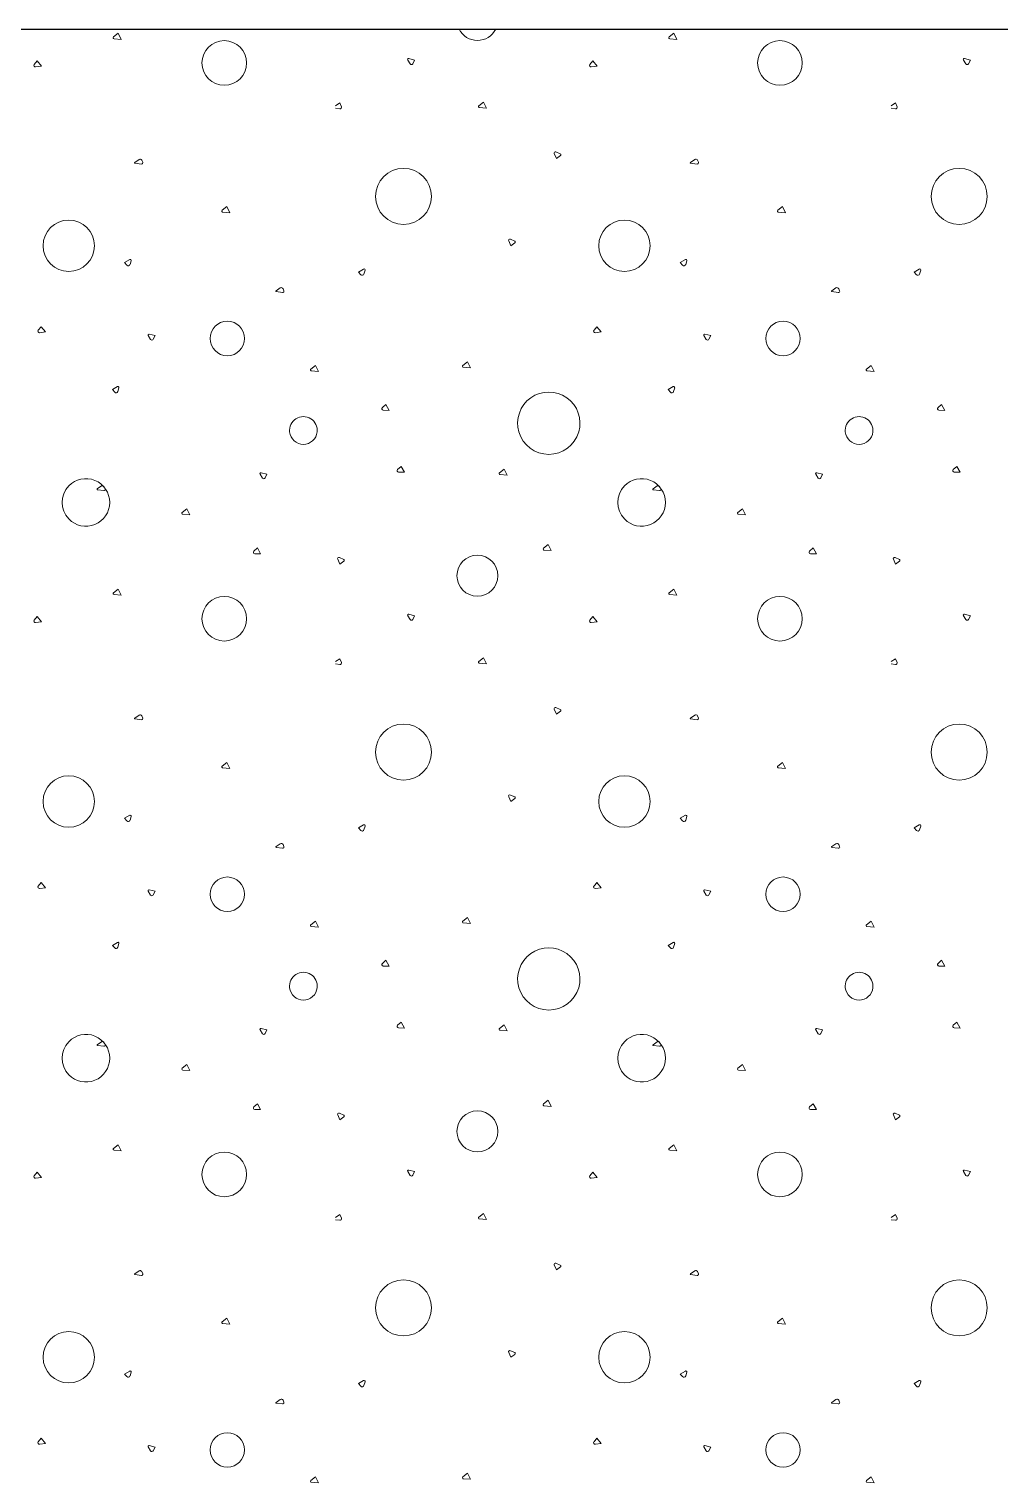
# Model space of a CAD drawing. Header units: millimetres. Extents: x 15 to 2176, y 3 to 641.
# Drawn here: x 1290.61 to 1318.56, y 46.22 to 88.07 of the extents above; entities that cross this region are included whole.
import ezdxf
from ezdxf.xclip import XClip

# ---------------------------------------------------------------- set-up
doc = ezdxf.new("R2010")
doc.units = ezdxf.units.MM
doc.header["$MEASUREMENT"] = 0
doc.header["$XCLIPFRAME"] = 0
doc.layers.add('A--------P-', color=7, linetype='Continuous')
doc.layers.add('A-01SF-----', color=7, linetype='Continuous')
doc.layers.add('A-L-10--EF-', color=4, linetype='Continuous', lineweight=0)

# ---------------------------------------------------------------- blocks, each defined once
blk = doc.blocks.new('*X8')
at = {"layer": 'A-L-10--EF-'}
for p, q in [((1293.039, 87.847), (1293.175, 87.953)), ((1293.175, 87.953), (1293.26, 87.778)), ((1309.039, 87.847), (1309.175, 87.953)), ((1309.175, 87.953), (1309.26, 87.778)), ((1293.26, 87.778), (1293.055, 87.796)), ((1309.26, 87.778), (1309.055, 87.796)), ((1290.755, 87.058), (1290.842, 87.162)), ((1290.842, 87.162), (1290.962, 87.009)), ((1301.581, 87.072), (1301.511, 87.182)), ((1301.543, 87.225), (1301.709, 87.181)), ((1301.709, 87.181), (1301.656, 87.076)), ((1306.755, 87.058), (1306.842, 87.162)), ((1306.842, 87.162), (1306.962, 87.009)), ((1317.581, 87.072), (1317.511, 87.182)), ((1317.543, 87.225), (1317.709, 87.181)), ((1317.709, 87.181), (1317.656, 87.076)), ((1290.962, 87.009), (1290.794, 86.988)), ((1306.962, 87.009), (1306.794, 86.988)), ((1299.434, 85.862), (1299.555, 85.947)), ((1299.555, 85.947), (1299.601, 85.839)), ((1303.554, 85.869), (1303.689, 85.974)), ((1303.774, 85.8), (1303.569, 85.818)), ((1303.689, 85.974), (1303.774, 85.8)), ((1315.434, 85.862), (1315.555, 85.947)), ((1315.555, 85.947), (1315.601, 85.839)), ((1299.555, 85.779), (1299.434, 85.795)), ((1315.555, 85.779), (1315.434, 85.795)), ((1293.651, 84.236), (1293.773, 84.322)), ((1293.84, 84.189), (1293.656, 84.214)), ((1293.852, 84.299), (1293.878, 84.239)), ((1305.729, 84.492), (1305.79, 84.351)), ((1305.901, 84.484), (1305.776, 84.539)), ((1305.79, 84.351), (1305.907, 84.435)), ((1309.651, 84.236), (1309.773, 84.322)), ((1309.84, 84.189), (1309.656, 84.214)), ((1309.852, 84.299), (1309.878, 84.239)), ((1296.164, 82.857), (1296.3, 82.962)), ((1296.3, 82.962), (1296.385, 82.788)), ((1312.164, 82.857), (1312.3, 82.962)), ((1312.3, 82.962), (1312.385, 82.788)), ((1296.385, 82.788), (1296.18, 82.805)), ((1312.385, 82.788), (1312.18, 82.805)), ((1304.417, 81.974), (1304.478, 81.834)), ((1304.589, 81.967), (1304.464, 82.022)), ((1304.478, 81.834), (1304.594, 81.917)), ((1293.504, 81.438), (1293.356, 81.352)), ((1293.356, 81.352), (1293.423, 81.277)), ((1293.513, 81.297), (1293.546, 81.404)), ((1309.504, 81.438), (1309.356, 81.352)), ((1309.356, 81.352), (1309.423, 81.277)), ((1309.513, 81.297), (1309.546, 81.404)), ((1300.24, 81.163), (1300.091, 81.077)), ((1300.091, 81.077), (1300.159, 81.002)), ((1300.248, 81.022), (1300.282, 81.129)), ((1316.24, 81.163), (1316.091, 81.077)), ((1316.091, 81.077), (1316.159, 81.002)), ((1316.248, 81.022), (1316.282, 81.129)), ((1297.718, 80.536), (1297.84, 80.621)), ((1297.906, 80.489), (1297.723, 80.514)), ((1297.919, 80.599), (1297.944, 80.539)), ((1313.718, 80.536), (1313.84, 80.621)), ((1313.906, 80.489), (1313.723, 80.514)), ((1313.919, 80.599), (1313.944, 80.539)), ((1290.873, 79.402), (1290.959, 79.506)), ((1291.079, 79.353), (1290.912, 79.332)), ((1290.959, 79.506), (1291.079, 79.353)), ((1294.106, 79.141), (1294.036, 79.251)), ((1294.068, 79.294), (1294.234, 79.25)), ((1294.234, 79.25), (1294.181, 79.145)), ((1306.873, 79.402), (1306.959, 79.506)), ((1307.079, 79.353), (1306.912, 79.332)), ((1306.959, 79.506), (1307.079, 79.353)), ((1310.106, 79.141), (1310.036, 79.251)), ((1310.068, 79.294), (1310.234, 79.25)), ((1310.234, 79.25), (1310.181, 79.145)), ((1298.718, 78.286), (1298.853, 78.391)), ((1298.853, 78.391), (1298.938, 78.216)), ((1303.093, 78.39), (1303.228, 78.495)), ((1303.313, 78.321), (1303.108, 78.338)), ((1303.228, 78.495), (1303.313, 78.321)), ((1314.718, 78.286), (1314.853, 78.391)), ((1314.853, 78.391), (1314.938, 78.216)), ((1298.938, 78.216), (1298.733, 78.234)), ((1314.938, 78.216), (1314.733, 78.234)), ((1293.154, 77.779), (1293.005, 77.693)), ((1293.005, 77.693), (1293.073, 77.618)), ((1293.162, 77.638), (1293.196, 77.746)), ((1309.154, 77.779), (1309.005, 77.693)), ((1309.005, 77.693), (1309.073, 77.618)), ((1309.162, 77.638), (1309.196, 77.746)), ((1300.779, 77.175), (1300.88, 77.264)), ((1300.975, 77.095), (1300.806, 77.099)), ((1300.88, 77.264), (1300.975, 77.095)), ((1316.779, 77.175), (1316.88, 77.264)), ((1316.975, 77.095), (1316.806, 77.099)), ((1316.88, 77.264), (1316.975, 77.095)), ((1301.219, 75.394), (1301.32, 75.483)), ((1301.32, 75.483), (1301.415, 75.314)), ((1304.152, 75.3), (1304.287, 75.405)), ((1304.287, 75.405), (1304.372, 75.231)), ((1317.219, 75.394), (1317.32, 75.483)), ((1317.32, 75.483), (1317.415, 75.314)), ((1297.326, 75.149), (1297.257, 75.258)), ((1297.289, 75.302), (1297.454, 75.258)), ((1297.454, 75.258), (1297.401, 75.153)), ((1301.415, 75.314), (1301.246, 75.319)), ((1304.372, 75.231), (1304.167, 75.249)), ((1313.326, 75.149), (1313.257, 75.258)), ((1313.289, 75.302), (1313.454, 75.258)), ((1313.454, 75.258), (1313.401, 75.153)), ((1317.415, 75.314), (1317.246, 75.319)), ((1292.572, 74.834), (1292.694, 74.92)), ((1292.761, 74.787), (1292.577, 74.812)), ((1292.773, 74.897), (1292.799, 74.837)), ((1308.572, 74.834), (1308.694, 74.92)), ((1308.761, 74.787), (1308.577, 74.812)), ((1308.773, 74.897), (1308.799, 74.837)), ((1295.018, 74.155), (1295.153, 74.261)), ((1295.238, 74.086), (1295.033, 74.104)), ((1295.153, 74.261), (1295.238, 74.086)), ((1311.018, 74.155), (1311.153, 74.261)), ((1311.238, 74.086), (1311.033, 74.104)), ((1311.153, 74.261), (1311.238, 74.086)), ((1297.078, 73.045), (1297.18, 73.134)), ((1297.275, 72.965), (1297.106, 72.969)), ((1297.18, 73.134), (1297.275, 72.965)), ((1299.667, 72.804), (1299.541, 72.859)), ((1305.417, 73.127), (1305.553, 73.232)), ((1305.638, 73.058), (1305.433, 73.075)), ((1305.553, 73.232), (1305.638, 73.058)), ((1313.078, 73.045), (1313.18, 73.134)), ((1313.275, 72.965), (1313.106, 72.969)), ((1313.18, 73.134), (1313.275, 72.965)), ((1315.667, 72.804), (1315.541, 72.859)), ((1299.494, 72.811), (1299.555, 72.671)), ((1299.555, 72.671), (1299.672, 72.754)), ((1315.494, 72.811), (1315.555, 72.671)), ((1315.555, 72.671), (1315.672, 72.754)), ((1293.039, 71.847), (1293.175, 71.953)), ((1293.26, 71.778), (1293.055, 71.796)), ((1293.175, 71.953), (1293.26, 71.778)), ((1309.039, 71.847), (1309.175, 71.953)), ((1309.26, 71.778), (1309.055, 71.796)), ((1309.175, 71.953), (1309.26, 71.778)), ((1290.755, 71.058), (1290.842, 71.162)), ((1290.842, 71.162), (1290.962, 71.009)), ((1301.581, 71.072), (1301.511, 71.182)), ((1301.543, 71.225), (1301.709, 71.181)), ((1301.709, 71.181), (1301.656, 71.076)), ((1306.755, 71.058), (1306.842, 71.162)), ((1306.842, 71.162), (1306.962, 71.009)), ((1317.581, 71.072), (1317.511, 71.182)), ((1317.543, 71.225), (1317.709, 71.181)), ((1317.709, 71.181), (1317.656, 71.076)), ((1290.962, 71.009), (1290.794, 70.988)), ((1306.962, 71.009), (1306.794, 70.988)), ((1299.434, 69.862), (1299.555, 69.947)), ((1299.555, 69.947), (1299.601, 69.839)), ((1303.554, 69.869), (1303.689, 69.974)), ((1303.689, 69.974), (1303.774, 69.8)), ((1315.434, 69.862), (1315.555, 69.947)), ((1315.555, 69.947), (1315.601, 69.839)), ((1299.555, 69.779), (1299.434, 69.795)), ((1303.774, 69.8), (1303.569, 69.818)), ((1315.555, 69.779), (1315.434, 69.795)), ((1293.651, 68.236), (1293.773, 68.322)), ((1293.852, 68.299), (1293.878, 68.239)), ((1305.729, 68.492), (1305.79, 68.351)), ((1305.901, 68.484), (1305.776, 68.539)), ((1305.79, 68.351), (1305.907, 68.435)), ((1309.651, 68.236), (1309.773, 68.322)), ((1309.852, 68.299), (1309.878, 68.239)), ((1293.84, 68.189), (1293.656, 68.214)), ((1309.84, 68.189), (1309.656, 68.214)), ((1296.164, 66.857), (1296.3, 66.962)), ((1296.385, 66.788), (1296.18, 66.805)), ((1296.3, 66.962), (1296.385, 66.788)), ((1312.164, 66.857), (1312.3, 66.962)), ((1312.385, 66.788), (1312.18, 66.805)), ((1312.3, 66.962), (1312.385, 66.788)), ((1304.417, 65.974), (1304.478, 65.834)), ((1304.589, 65.967), (1304.464, 66.022)), ((1304.478, 65.834), (1304.594, 65.917)), ((1293.504, 65.438), (1293.356, 65.352)), ((1293.356, 65.352), (1293.423, 65.277)), ((1293.513, 65.297), (1293.546, 65.404)), ((1309.504, 65.438), (1309.356, 65.352)), ((1309.356, 65.352), (1309.423, 65.277)), ((1309.513, 65.297), (1309.546, 65.404)), ((1300.24, 65.163), (1300.091, 65.077)), ((1300.091, 65.077), (1300.159, 65.002)), ((1300.248, 65.022), (1300.282, 65.129)), ((1316.24, 65.163), (1316.091, 65.077)), ((1316.091, 65.077), (1316.159, 65.002)), ((1316.248, 65.022), (1316.282, 65.129)), ((1297.718, 64.536), (1297.84, 64.621)), ((1297.906, 64.489), (1297.723, 64.514)), ((1297.919, 64.599), (1297.944, 64.539)), ((1313.718, 64.536), (1313.84, 64.621)), ((1313.906, 64.489), (1313.723, 64.514)), ((1313.919, 64.599), (1313.944, 64.539)), ((1290.873, 63.402), (1290.959, 63.506)), ((1291.079, 63.353), (1290.912, 63.332)), ((1290.959, 63.506), (1291.079, 63.353)), ((1294.106, 63.141), (1294.036, 63.251)), ((1294.068, 63.294), (1294.234, 63.25)), ((1294.234, 63.25), (1294.181, 63.145)), ((1306.873, 63.402), (1306.959, 63.506)), ((1307.079, 63.353), (1306.912, 63.332)), ((1306.959, 63.506), (1307.079, 63.353)), ((1310.106, 63.141), (1310.036, 63.251)), ((1310.068, 63.294), (1310.234, 63.25)), ((1310.234, 63.25), (1310.181, 63.145)), ((1298.718, 62.286), (1298.853, 62.391)), ((1298.853, 62.391), (1298.938, 62.216)), ((1303.093, 62.39), (1303.228, 62.495)), ((1303.228, 62.495), (1303.313, 62.321)), ((1314.718, 62.286), (1314.853, 62.391)), ((1314.853, 62.391), (1314.938, 62.216)), ((1298.938, 62.216), (1298.733, 62.234)), ((1303.313, 62.321), (1303.108, 62.338)), ((1314.938, 62.216), (1314.733, 62.234)), ((1293.154, 61.779), (1293.005, 61.693)), ((1293.005, 61.693), (1293.073, 61.618)), ((1293.162, 61.638), (1293.196, 61.746)), ((1309.154, 61.779), (1309.005, 61.693)), ((1309.005, 61.693), (1309.073, 61.618)), ((1309.162, 61.638), (1309.196, 61.746)), ((1300.779, 61.175), (1300.88, 61.264)), ((1300.88, 61.264), (1300.975, 61.095)), ((1316.779, 61.175), (1316.88, 61.264)), ((1316.88, 61.264), (1316.975, 61.095)), ((1300.975, 61.095), (1300.806, 61.099)), ((1316.975, 61.095), (1316.806, 61.099)), ((1301.219, 59.394), (1301.32, 59.483)), ((1301.32, 59.483), (1301.415, 59.314)), ((1317.219, 59.394), (1317.32, 59.483)), ((1317.32, 59.483), (1317.415, 59.314)), ((1297.326, 59.149), (1297.257, 59.258)), ((1297.289, 59.302), (1297.454, 59.258)), ((1297.454, 59.258), (1297.401, 59.153)), ((1301.415, 59.314), (1301.246, 59.319)), ((1304.152, 59.3), (1304.287, 59.405)), ((1304.372, 59.231), (1304.167, 59.249)), ((1304.287, 59.405), (1304.372, 59.231)), ((1313.326, 59.149), (1313.257, 59.258)), ((1313.289, 59.302), (1313.454, 59.258)), ((1313.454, 59.258), (1313.401, 59.153)), ((1317.415, 59.314), (1317.246, 59.319)), ((1292.572, 58.834), (1292.694, 58.92)), ((1292.761, 58.787), (1292.577, 58.812)), ((1292.773, 58.897), (1292.799, 58.837)), ((1308.572, 58.834), (1308.694, 58.92)), ((1308.761, 58.787), (1308.577, 58.812)), ((1308.773, 58.897), (1308.799, 58.837)), ((1295.018, 58.155), (1295.153, 58.261)), ((1295.153, 58.261), (1295.238, 58.086)), ((1311.018, 58.155), (1311.153, 58.261)), ((1311.153, 58.261), (1311.238, 58.086)), ((1295.238, 58.086), (1295.033, 58.104)), ((1311.238, 58.086), (1311.033, 58.104)), ((1297.078, 57.045), (1297.18, 57.134)), ((1297.275, 56.965), (1297.106, 56.969)), ((1297.18, 57.134), (1297.275, 56.965)), ((1305.417, 57.127), (1305.553, 57.232)), ((1305.638, 57.058), (1305.433, 57.075)), ((1305.553, 57.232), (1305.638, 57.058)), ((1313.078, 57.045), (1313.18, 57.134)), ((1313.275, 56.965), (1313.106, 56.969)), ((1313.18, 57.134), (1313.275, 56.965)), ((1299.494, 56.811), (1299.555, 56.671)), ((1299.667, 56.804), (1299.541, 56.859)), ((1299.555, 56.671), (1299.672, 56.754)), ((1315.494, 56.811), (1315.555, 56.671)), ((1315.667, 56.804), (1315.541, 56.859)), ((1315.555, 56.671), (1315.672, 56.754)), ((1293.039, 55.847), (1293.175, 55.953)), ((1293.26, 55.778), (1293.055, 55.796)), ((1293.175, 55.953), (1293.26, 55.778)), ((1309.039, 55.847), (1309.175, 55.953)), ((1309.26, 55.778), (1309.055, 55.796)), ((1309.175, 55.953), (1309.26, 55.778)), ((1290.755, 55.058), (1290.842, 55.162)), ((1290.962, 55.009), (1290.794, 54.988)), ((1290.842, 55.162), (1290.962, 55.009)), ((1301.581, 55.072), (1301.511, 55.182)), ((1301.543, 55.225), (1301.709, 55.181)), ((1301.709, 55.181), (1301.656, 55.076)), ((1306.755, 55.058), (1306.842, 55.162)), ((1306.962, 55.009), (1306.794, 54.988)), ((1306.842, 55.162), (1306.962, 55.009)), ((1317.581, 55.072), (1317.511, 55.182)), ((1317.543, 55.225), (1317.709, 55.181)), ((1317.709, 55.181), (1317.656, 55.076)), ((1299.434, 53.862), (1299.555, 53.947)), ((1299.555, 53.779), (1299.434, 53.795)), ((1299.555, 53.947), (1299.601, 53.839)), ((1303.554, 53.869), (1303.689, 53.974)), ((1303.774, 53.8), (1303.569, 53.818)), ((1303.689, 53.974), (1303.774, 53.8)), ((1315.434, 53.862), (1315.555, 53.947)), ((1315.555, 53.779), (1315.434, 53.795)), ((1315.555, 53.947), (1315.601, 53.839)), ((1305.729, 52.492), (1305.79, 52.351)), ((1305.901, 52.484), (1305.776, 52.539)), ((1305.79, 52.351), (1305.907, 52.435)), ((1293.651, 52.236), (1293.773, 52.322)), ((1293.84, 52.189), (1293.656, 52.214)), ((1293.852, 52.299), (1293.878, 52.239)), ((1309.651, 52.236), (1309.773, 52.322)), ((1309.84, 52.189), (1309.656, 52.214)), ((1309.852, 52.299), (1309.878, 52.239)), ((1296.164, 50.857), (1296.3, 50.962)), ((1296.385, 50.788), (1296.18, 50.805)), ((1296.3, 50.962), (1296.385, 50.788)), ((1312.164, 50.857), (1312.3, 50.962)), ((1312.385, 50.788), (1312.18, 50.805)), ((1312.3, 50.962), (1312.385, 50.788)), ((1304.417, 49.974), (1304.478, 49.834)), ((1304.589, 49.967), (1304.464, 50.022)), ((1304.478, 49.834), (1304.594, 49.917)), ((1293.504, 49.438), (1293.356, 49.352)), ((1293.513, 49.297), (1293.546, 49.404)), ((1309.504, 49.438), (1309.356, 49.352)), ((1309.513, 49.297), (1309.546, 49.404)), ((1293.356, 49.352), (1293.423, 49.277)), ((1300.24, 49.163), (1300.091, 49.077)), ((1300.091, 49.077), (1300.159, 49.002)), ((1300.248, 49.022), (1300.282, 49.129)), ((1309.356, 49.352), (1309.423, 49.277)), ((1316.24, 49.163), (1316.091, 49.077)), ((1316.091, 49.077), (1316.159, 49.002)), ((1316.248, 49.022), (1316.282, 49.129)), ((1297.718, 48.536), (1297.84, 48.621)), ((1297.919, 48.599), (1297.944, 48.539)), ((1313.718, 48.536), (1313.84, 48.621)), ((1313.919, 48.599), (1313.944, 48.539)), ((1297.906, 48.489), (1297.723, 48.514)), ((1313.906, 48.489), (1313.723, 48.514)), ((1290.873, 47.402), (1290.959, 47.506)), ((1291.079, 47.353), (1290.912, 47.332)), ((1290.959, 47.506), (1291.079, 47.353)), ((1306.873, 47.402), (1306.959, 47.506)), ((1307.079, 47.353), (1306.912, 47.332)), ((1306.959, 47.506), (1307.079, 47.353)), ((1294.106, 47.141), (1294.036, 47.251)), ((1294.068, 47.294), (1294.234, 47.25)), ((1294.234, 47.25), (1294.181, 47.145)), ((1310.106, 47.141), (1310.036, 47.251)), ((1310.068, 47.294), (1310.234, 47.25)), ((1310.234, 47.25), (1310.181, 47.145)), ((1303.093, 46.39), (1303.228, 46.495)), ((1303.228, 46.495), (1303.313, 46.321)), ((1298.718, 46.286), (1298.853, 46.391)), ((1298.938, 46.216), (1298.733, 46.234)), ((1298.853, 46.391), (1298.938, 46.216)), ((1303.313, 46.321), (1303.108, 46.338)), ((1314.718, 46.286), (1314.853, 46.391)), ((1314.938, 46.216), (1314.733, 46.234)), ((1314.853, 46.391), (1314.938, 46.216))]:
    blk.add_line(p, q, dxfattribs=at)
for centre, radius in [((1296.227, 87.098), 0.643), ((1312.227, 87.098), 0.643), ((1301.388, 83.257), 0.807), ((1317.388, 83.257), 0.807), ((1296.316, 79.166), 0.496), ((1312.316, 79.166), 0.496), ((1303.517, 72.337), 0.59), ((1296.227, 71.098), 0.643), ((1312.227, 71.098), 0.643), ((1301.388, 67.257), 0.807), ((1317.388, 67.257), 0.807), ((1296.316, 63.166), 0.496), ((1312.316, 63.166), 0.496), ((1303.517, 56.337), 0.59), ((1296.227, 55.098), 0.643), ((1312.227, 55.098), 0.643), ((1301.388, 51.257), 0.807), ((1317.388, 51.257), 0.807), ((1296.316, 47.166), 0.496), ((1312.316, 47.166), 0.496)]:
    blk.add_circle(centre, radius, dxfattribs=at)
for centre, radius, start, end in [((1303.517, 88.337), 0.59, 206.4527, 333.5473), ((1293.057, 87.825), 0.0288, 127.9022, 265.0768), ((1309.057, 87.825), 0.0288, 127.9022, 265.0768), ((1301.536, 87.197), 0.0288, 75.2067, 212.3813), ((1301.617, 87.095), 0.0432, 212.3813, 333.2854), ((1317.536, 87.197), 0.0288, 75.2067, 212.3813), ((1317.617, 87.095), 0.0432, 212.3813, 333.2854), ((1290.788, 87.03), 0.0432, 140.1139, 277.2885), ((1306.788, 87.03), 0.0432, 140.1139, 277.2885), ((1299.561, 85.822), 0.0432, 262.2885, 23.1926), ((1303.572, 85.846), 0.0288, 127.9022, 265.0768), ((1315.561, 85.822), 0.0432, 262.2885, 23.1926), ((1293.658, 84.226), 0.012, 125.1139, 262.2885), ((1293.804, 84.278), 0.0528, 23.1926, 125.1139), ((1293.845, 84.225), 0.036, 262.2885, 23.1926), ((1305.762, 84.506), 0.036, 66.4475, 203.6221), ((1305.89, 84.458), 0.0288, 305.5434, 66.4475), ((1309.658, 84.226), 0.012, 125.1139, 262.2885), ((1309.804, 84.278), 0.0528, 23.1926, 125.1139), ((1309.845, 84.225), 0.036, 262.2885, 23.1926), ((1291.748, 81.835), 0.74, 90, 270), ((1291.748, 81.835), 0.74, 270, 90), ((1296.182, 82.834), 0.0288, 127.9022, 265.0768), ((1307.748, 81.835), 0.74, 90, 270), ((1307.748, 81.835), 0.74, 270, 90), ((1312.182, 82.834), 0.0288, 127.9022, 265.0768), ((1304.45, 81.989), 0.036, 66.4475, 203.6221), ((1304.578, 81.941), 0.0288, 305.5434, 66.4475), ((1293.462, 81.312), 0.0528, 221.9213, 342.8254), ((1293.519, 81.413), 0.0288, 342.8254, 120), ((1309.462, 81.312), 0.0528, 221.9213, 342.8254), ((1309.519, 81.413), 0.0288, 342.8254, 120), ((1300.198, 81.037), 0.0528, 221.9213, 342.8254), ((1300.254, 81.138), 0.0288, 342.8254, 120), ((1316.198, 81.037), 0.0528, 221.9213, 342.8254), ((1316.254, 81.138), 0.0288, 342.8254, 120), ((1297.725, 80.526), 0.012, 125.1139, 262.2885), ((1297.87, 80.578), 0.0528, 23.1926, 125.1139), ((1297.911, 80.525), 0.036, 262.2885, 23.1926), ((1313.725, 80.526), 0.012, 125.1139, 262.2885), ((1313.87, 80.578), 0.0528, 23.1926, 125.1139), ((1313.911, 80.525), 0.036, 262.2885, 23.1926), ((1290.906, 79.375), 0.0432, 140.1139, 277.2885), ((1294.061, 79.266), 0.0288, 75.2067, 212.3813), ((1294.142, 79.164), 0.0432, 212.3813, 333.2854), ((1306.906, 79.375), 0.0432, 140.1139, 277.2885), ((1310.061, 79.266), 0.0288, 75.2067, 212.3813), ((1310.142, 79.164), 0.0432, 212.3813, 333.2854), ((1298.736, 78.263), 0.0288, 127.9022, 265.0768), ((1303.11, 78.367), 0.0288, 127.9022, 265.0768), ((1314.736, 78.263), 0.0288, 127.9022, 265.0768), ((1293.112, 77.654), 0.0528, 221.9213, 342.8254), ((1293.168, 77.754), 0.0288, 342.8254, 120), ((1305.571, 76.727), 0.897, 343.6089, 196.3911), ((1309.112, 77.654), 0.0528, 221.9213, 342.8254), ((1309.168, 77.754), 0.0288, 342.8254, 120), ((1300.807, 77.143), 0.0432, 131.2386, 268.4132), ((1316.807, 77.143), 0.0432, 131.2386, 268.4132), ((1298.505, 76.518), 0.4, 353.7067, 186.2933), ((1314.505, 76.518), 0.4, 353.7067, 186.2933), ((1298.505, 76.518), 0.4, 186.2933, 353.7067), ((1305.571, 76.727), 0.897, 196.3911, 343.6089), ((1314.505, 76.518), 0.4, 186.2933, 353.7067), ((1301.247, 75.362), 0.0432, 131.2386, 268.4132), ((1317.247, 75.362), 0.0432, 131.2386, 268.4132), ((1292.243, 74.445), 0.686, 223.8713, 136.1287), ((1292.724, 74.876), 0.0528, 23.1926, 125.1139), ((1297.281, 75.274), 0.0288, 75.2067, 212.3813), ((1297.363, 75.172), 0.0432, 212.3813, 333.2854), ((1304.169, 75.277), 0.0288, 127.9022, 265.0768), ((1308.243, 74.445), 0.686, 223.8713, 136.1287), ((1308.724, 74.876), 0.0528, 23.1926, 125.1139), ((1313.281, 75.274), 0.0288, 75.2067, 212.3813), ((1313.363, 75.172), 0.0432, 212.3813, 333.2854), ((1292.243, 74.445), 0.686, 136.1287, 223.8713), ((1292.579, 74.824), 0.012, 125.1139, 262.2885), ((1292.766, 74.823), 0.036, 262.2885, 23.1926), ((1308.243, 74.445), 0.686, 136.1287, 223.8713), ((1308.579, 74.824), 0.012, 125.1139, 262.2885), ((1308.766, 74.823), 0.036, 262.2885, 23.1926), ((1295.036, 74.133), 0.0288, 127.9022, 265.0768), ((1311.036, 74.133), 0.0288, 127.9022, 265.0768), ((1297.107, 73.013), 0.0432, 131.2386, 268.4132), ((1299.527, 72.826), 0.036, 66.4475, 203.6221), ((1305.435, 73.104), 0.0288, 127.9022, 265.0768), ((1313.107, 73.013), 0.0432, 131.2386, 268.4132), ((1315.527, 72.826), 0.036, 66.4475, 203.6221), ((1299.655, 72.778), 0.0288, 305.5434, 66.4475), ((1315.655, 72.778), 0.0288, 305.5434, 66.4475), ((1293.057, 71.825), 0.0288, 127.9022, 265.0768), ((1309.057, 71.825), 0.0288, 127.9022, 265.0768), ((1301.536, 71.197), 0.0288, 75.2067, 212.3813), ((1317.536, 71.197), 0.0288, 75.2067, 212.3813), ((1290.788, 71.03), 0.0432, 140.1139, 277.2885), ((1301.617, 71.095), 0.0432, 212.3813, 333.2854), ((1306.788, 71.03), 0.0432, 140.1139, 277.2885), ((1317.617, 71.095), 0.0432, 212.3813, 333.2854), ((1299.561, 69.822), 0.0432, 262.2885, 23.1926), ((1303.572, 69.846), 0.0288, 127.9022, 265.0768), ((1315.561, 69.822), 0.0432, 262.2885, 23.1926), ((1293.658, 68.226), 0.012, 125.1139, 262.2885), ((1293.804, 68.278), 0.0528, 23.1926, 125.1139), ((1293.845, 68.225), 0.036, 262.2885, 23.1926), ((1305.762, 68.506), 0.036, 66.4475, 203.6221), ((1305.89, 68.458), 0.0288, 305.5434, 66.4475), ((1309.658, 68.226), 0.012, 125.1139, 262.2885), ((1309.804, 68.278), 0.0528, 23.1926, 125.1139), ((1309.845, 68.225), 0.036, 262.2885, 23.1926), ((1291.748, 65.835), 0.74, 90, 270), ((1291.748, 65.835), 0.74, 270, 90), ((1296.182, 66.834), 0.0288, 127.9022, 265.0768), ((1307.748, 65.835), 0.74, 90, 270), ((1307.748, 65.835), 0.74, 270, 90), ((1312.182, 66.834), 0.0288, 127.9022, 265.0768), ((1304.45, 65.989), 0.036, 66.4475, 203.6221), ((1304.578, 65.941), 0.0288, 305.5434, 66.4475), ((1293.519, 65.413), 0.0288, 342.8254, 120), ((1309.519, 65.413), 0.0288, 342.8254, 120), ((1293.462, 65.312), 0.0528, 221.9213, 342.8254), ((1300.198, 65.037), 0.0528, 221.9213, 342.8254), ((1300.254, 65.138), 0.0288, 342.8254, 120), ((1309.462, 65.312), 0.0528, 221.9213, 342.8254), ((1316.198, 65.037), 0.0528, 221.9213, 342.8254), ((1316.254, 65.138), 0.0288, 342.8254, 120), ((1297.725, 64.526), 0.012, 125.1139, 262.2885), ((1297.87, 64.578), 0.0528, 23.1926, 125.1139), ((1297.911, 64.525), 0.036, 262.2885, 23.1926), ((1313.725, 64.526), 0.012, 125.1139, 262.2885), ((1313.87, 64.578), 0.0528, 23.1926, 125.1139), ((1313.911, 64.525), 0.036, 262.2885, 23.1926), ((1290.906, 63.375), 0.0432, 140.1139, 277.2885), ((1294.061, 63.266), 0.0288, 75.2067, 212.3813), ((1306.906, 63.375), 0.0432, 140.1139, 277.2885), ((1310.061, 63.266), 0.0288, 75.2067, 212.3813), ((1294.142, 63.164), 0.0432, 212.3813, 333.2854), ((1310.142, 63.164), 0.0432, 212.3813, 333.2854), ((1303.11, 62.367), 0.0288, 127.9022, 265.0768), ((1298.736, 62.263), 0.0288, 127.9022, 265.0768), ((1314.736, 62.263), 0.0288, 127.9022, 265.0768), ((1293.112, 61.654), 0.0528, 221.9213, 342.8254), ((1293.168, 61.754), 0.0288, 342.8254, 120), ((1305.571, 60.727), 0.897, 343.6089, 196.3911), ((1309.112, 61.654), 0.0528, 221.9213, 342.8254), ((1309.168, 61.754), 0.0288, 342.8254, 120), ((1300.807, 61.143), 0.0432, 131.2386, 268.4132), ((1316.807, 61.143), 0.0432, 131.2386, 268.4132), ((1298.505, 60.518), 0.4, 353.7067, 186.2933), ((1314.505, 60.518), 0.4, 353.7067, 186.2933), ((1298.505, 60.518), 0.4, 186.2933, 353.7067), ((1305.571, 60.727), 0.897, 196.3911, 343.6089), ((1314.505, 60.518), 0.4, 186.2933, 353.7067), ((1292.243, 58.445), 0.686, 223.8713, 136.1287), ((1297.281, 59.274), 0.0288, 75.2067, 212.3813), ((1297.363, 59.172), 0.0432, 212.3813, 333.2854), ((1301.247, 59.362), 0.0432, 131.2386, 268.4132), ((1304.169, 59.277), 0.0288, 127.9022, 265.0768), ((1308.243, 58.445), 0.686, 223.8713, 136.1287), ((1313.281, 59.274), 0.0288, 75.2067, 212.3813), ((1313.363, 59.172), 0.0432, 212.3813, 333.2854), ((1317.247, 59.362), 0.0432, 131.2386, 268.4132), ((1292.243, 58.445), 0.686, 136.1287, 223.8713), ((1292.579, 58.824), 0.012, 125.1139, 262.2885), ((1292.724, 58.876), 0.0528, 23.1926, 125.1139), ((1292.766, 58.823), 0.036, 262.2885, 23.1926), ((1308.243, 58.445), 0.686, 136.1287, 223.8713), ((1308.579, 58.824), 0.012, 125.1139, 262.2885), ((1308.724, 58.876), 0.0528, 23.1926, 125.1139), ((1308.766, 58.823), 0.036, 262.2885, 23.1926), ((1295.036, 58.133), 0.0288, 127.9022, 265.0768), ((1311.036, 58.133), 0.0288, 127.9022, 265.0768), ((1297.107, 57.013), 0.0432, 131.2386, 268.4132), ((1305.435, 57.104), 0.0288, 127.9022, 265.0768), ((1313.107, 57.013), 0.0432, 131.2386, 268.4132), ((1299.527, 56.826), 0.036, 66.4475, 203.6221), ((1299.655, 56.778), 0.0288, 305.5434, 66.4475), ((1315.527, 56.826), 0.036, 66.4475, 203.6221), ((1315.655, 56.778), 0.0288, 305.5434, 66.4475), ((1293.057, 55.825), 0.0288, 127.9022, 265.0768), ((1309.057, 55.825), 0.0288, 127.9022, 265.0768), ((1290.788, 55.03), 0.0432, 140.1139, 277.2885), ((1301.536, 55.197), 0.0288, 75.2067, 212.3813), ((1301.617, 55.095), 0.0432, 212.3813, 333.2854), ((1306.788, 55.03), 0.0432, 140.1139, 277.2885), ((1317.536, 55.197), 0.0288, 75.2067, 212.3813), ((1317.617, 55.095), 0.0432, 212.3813, 333.2854), ((1299.561, 53.822), 0.0432, 262.2885, 23.1926), ((1303.572, 53.846), 0.0288, 127.9022, 265.0768), ((1315.561, 53.822), 0.0432, 262.2885, 23.1926), ((1293.804, 52.278), 0.0528, 23.1926, 125.1139), ((1305.762, 52.506), 0.036, 66.4475, 203.6221), ((1305.89, 52.458), 0.0288, 305.5434, 66.4475), ((1309.804, 52.278), 0.0528, 23.1926, 125.1139), ((1293.658, 52.226), 0.012, 125.1139, 262.2885), ((1293.845, 52.225), 0.036, 262.2885, 23.1926), ((1309.658, 52.226), 0.012, 125.1139, 262.2885), ((1309.845, 52.225), 0.036, 262.2885, 23.1926), ((1296.182, 50.834), 0.0288, 127.9022, 265.0768), ((1312.182, 50.834), 0.0288, 127.9022, 265.0768), ((1291.748, 49.835), 0.74, 90, 270), ((1291.748, 49.835), 0.74, 270, 90), ((1307.748, 49.835), 0.74, 90, 270), ((1307.748, 49.835), 0.74, 270, 90), ((1304.45, 49.989), 0.036, 66.4475, 203.6221), ((1304.578, 49.941), 0.0288, 305.5434, 66.4475), ((1293.519, 49.413), 0.0288, 342.8254, 120), ((1309.519, 49.413), 0.0288, 342.8254, 120), ((1293.462, 49.312), 0.0528, 221.9213, 342.8254), ((1300.198, 49.037), 0.0528, 221.9213, 342.8254), ((1300.254, 49.138), 0.0288, 342.8254, 120), ((1309.462, 49.312), 0.0528, 221.9213, 342.8254), ((1316.198, 49.037), 0.0528, 221.9213, 342.8254), ((1316.254, 49.138), 0.0288, 342.8254, 120), ((1297.87, 48.578), 0.0528, 23.1926, 125.1139), ((1313.87, 48.578), 0.0528, 23.1926, 125.1139), ((1297.725, 48.526), 0.012, 125.1139, 262.2885), ((1297.911, 48.525), 0.036, 262.2885, 23.1926), ((1313.725, 48.526), 0.012, 125.1139, 262.2885), ((1313.911, 48.525), 0.036, 262.2885, 23.1926), ((1290.906, 47.375), 0.0432, 140.1139, 277.2885), ((1306.906, 47.375), 0.0432, 140.1139, 277.2885), ((1294.061, 47.266), 0.0288, 75.2067, 212.3813), ((1294.142, 47.164), 0.0432, 212.3813, 333.2854), ((1310.061, 47.266), 0.0288, 75.2067, 212.3813), ((1310.142, 47.164), 0.0432, 212.3813, 333.2854), ((1298.736, 46.263), 0.0288, 127.9022, 265.0768), ((1303.11, 46.367), 0.0288, 127.9022, 265.0768), ((1314.736, 46.263), 0.0288, 127.9022, 265.0768)]:
    blk.add_arc(centre, radius, start, end, dxfattribs=at)
blk = doc.blocks.new('Drawing_3_3', base_point=(1339.37, 329.559))
at = {"layer": 'A-01SF-----'}
blk.add_line((1235.348, 88.074), (1366.479, 88.074), dxfattribs=at)
at = {"layer": 'A-L-10--EF-'}
blk.add_line((1235.348, 88.074), (1360.532, 88.074), dxfattribs=at)
blk.add_blockref('*X8', (0, 0))

msp = doc.modelspace()

# ---------------------------------------------------------------- block references
at = {"layer": 'A--------P-'}
ref = msp.add_blockref('Drawing_3_3', (1339.37, 329.559), dxfattribs=at)
XClip(ref).set_block_clipping_path([(1079.1881029319, 18.4741086751), (1599.5527581567, 640.6436337123)])

doc.saveas('drawing.dxf')
